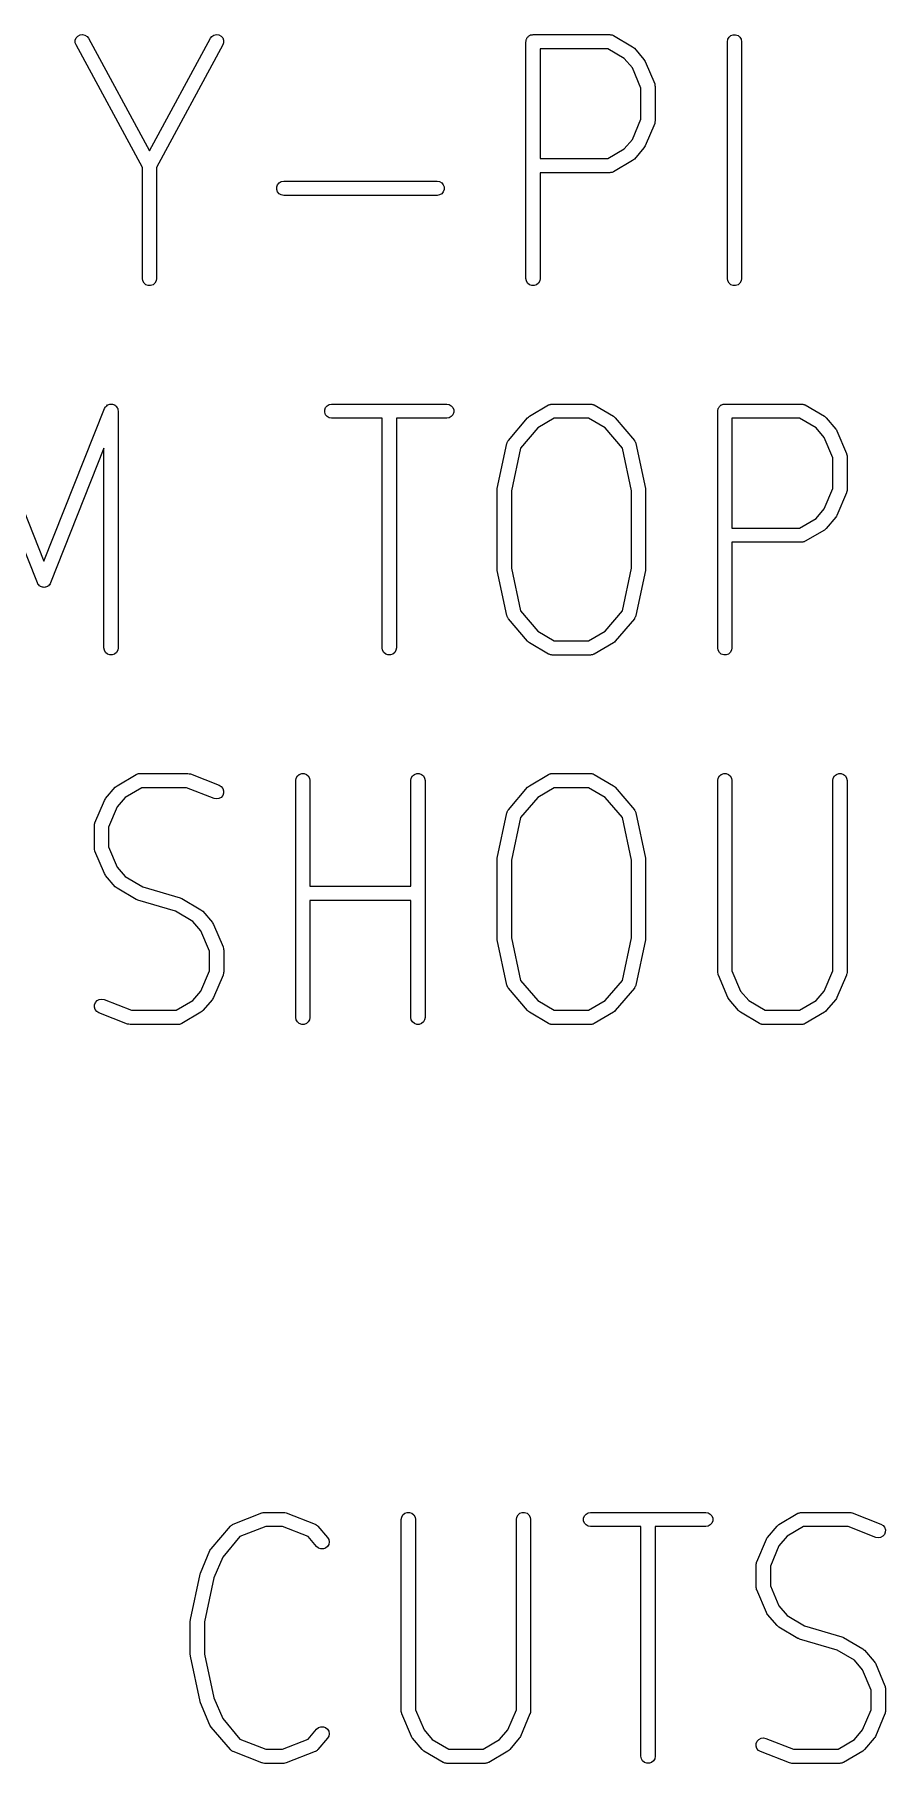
# Model space of a CAD drawing. Extents: x 199.9 to 287.1, y -167.6 to -96.3.
# Drawn here: x 212.87 to 220.06, y -167.37 to -152.76 of the extents above; entities that cross this region are included whole.
import ezdxf

# ---------------------------------------------------------------- set-up
doc = ezdxf.new("R2010")
doc.units = 0
doc.header["$MEASUREMENT"] = 0
doc.layers.add('BLACK', color=7, linetype='CONTINUOUS')

msp = doc.modelspace()

# ---------------------------------------------------------------- linework, layer by layer
at = {"layer": 'Black'}
for p, q in [((213.217, -152.813), (213.225, -152.793)), ((213.217, -152.834), (213.217, -152.813)), ((213.223, -152.853), (213.217, -152.834)), ((213.783, -153.888), (213.223, -152.853)), ((213.225, -152.793), (213.239, -152.778)), ((213.239, -152.778), (213.257, -152.768)), ((213.257, -152.768), (213.278, -152.765)), ((213.278, -152.765), (213.298, -152.769)), ((213.298, -152.769), (213.316, -152.78)), ((213.316, -152.78), (213.329, -152.796)), ((213.329, -152.796), (213.843, -153.746)), ((213.843, -153.746), (214.357, -152.796)), ((214.462, -152.853), (213.903, -153.888)), ((214.357, -152.796), (214.37, -152.78)), ((214.37, -152.78), (214.387, -152.769)), ((214.387, -152.769), (214.408, -152.765)), ((214.408, -152.765), (214.428, -152.768)), ((214.428, -152.768), (214.447, -152.778)), ((214.447, -152.778), (214.461, -152.793)), ((214.461, -152.793), (214.468, -152.813)), ((214.469, -152.834), (214.462, -152.853)), ((214.468, -152.813), (214.469, -152.834)), ((217.021, -152.825), (217.022, -152.82)), ((217.021, -154.825), (217.021, -152.825)), ((217.022, -152.814), (217.024, -152.809)), ((217.022, -152.82), (217.022, -152.814)), ((217.024, -152.809), (217.025, -152.804)), ((217.025, -152.804), (217.027, -152.8)), ((217.027, -152.8), (217.029, -152.795)), ((217.029, -152.795), (217.032, -152.791)), ((217.032, -152.791), (217.035, -152.786)), ((217.035, -152.786), (217.039, -152.783)), ((217.039, -152.783), (217.042, -152.779)), ((217.042, -152.779), (217.047, -152.776)), ((217.047, -152.776), (217.051, -152.773)), ((217.051, -152.773), (217.056, -152.771)), ((217.056, -152.771), (217.06, -152.768)), ((217.06, -152.768), (217.066, -152.767)), ((217.066, -152.767), (217.071, -152.766)), ((217.071, -152.766), (217.076, -152.766)), ((217.076, -152.766), (217.081, -152.765)), ((217.081, -152.765), (217.729, -152.765)), ((217.729, -152.765), (217.734, -152.766)), ((217.734, -152.766), (217.739, -152.766)), ((217.739, -152.766), (217.744, -152.768)), ((217.744, -152.768), (217.749, -152.768)), ((217.749, -152.768), (217.754, -152.771)), ((217.754, -152.771), (217.759, -152.773)), ((217.759, -152.773), (217.921, -152.868)), ((218.721, -152.825), (218.725, -152.804)), ((218.721, -154.825), (218.721, -152.825)), ((218.725, -152.804), (218.735, -152.786)), ((218.735, -152.786), (218.751, -152.773)), ((218.751, -152.773), (218.771, -152.766)), ((218.771, -152.766), (218.791, -152.766)), ((218.791, -152.766), (218.811, -152.773)), ((218.811, -152.773), (218.827, -152.786)), ((218.827, -152.786), (218.837, -152.804)), ((218.837, -152.804), (218.841, -152.825)), ((218.841, -152.825), (218.841, -154.825)), ((217.141, -152.885), (217.141, -153.812)), ((217.712, -152.885), (217.141, -152.885)), ((217.851, -152.967), (217.712, -152.885)), ((217.92, -153.047), (217.851, -152.967)), ((217.921, -152.868), (217.929, -152.875)), ((217.929, -152.875), (217.936, -152.881)), ((217.936, -152.881), (218.017, -152.976)), ((218.017, -152.976), (218.022, -152.984)), ((218.022, -152.984), (218.027, -152.992)), ((218.027, -152.992), (218.108, -153.182)), ((217.992, -153.218), (217.92, -153.047)), ((217.992, -153.479), (217.992, -153.218)), ((218.108, -153.182), (218.108, -153.184)), ((218.108, -153.184), (218.109, -153.185)), ((218.109, -153.185), (218.11, -153.194)), ((218.11, -153.194), (218.112, -153.203)), ((218.112, -153.203), (218.112, -153.204)), ((218.112, -153.204), (218.112, -153.206)), ((218.112, -153.206), (218.112, -153.491)), ((217.92, -153.65), (217.992, -153.479)), ((218.108, -153.515), (218.027, -153.705)), ((218.109, -153.512), (218.108, -153.513)), ((218.108, -153.513), (218.108, -153.515)), ((218.11, -153.503), (218.109, -153.512)), ((218.112, -153.495), (218.11, -153.503)), ((218.112, -153.491), (218.112, -153.493)), ((218.112, -153.493), (218.112, -153.495)), ((217.712, -153.812), (217.851, -153.731)), ((217.851, -153.731), (217.92, -153.65)), ((218.017, -153.721), (217.936, -153.816)), ((218.022, -153.713), (218.017, -153.721)), ((218.027, -153.705), (218.022, -153.713)), ((217.141, -153.812), (217.712, -153.812)), ((217.921, -153.829), (217.759, -153.924)), ((217.929, -153.822), (217.921, -153.829)), ((217.936, -153.816), (217.929, -153.822)), ((213.783, -154.825), (213.783, -153.888)), ((213.903, -153.888), (213.903, -154.825)), ((214.924, -154.033), (214.938, -154.017)), ((214.938, -154.017), (214.956, -154.006)), ((214.956, -154.006), (214.976, -154.003)), ((214.976, -154.003), (216.271, -154.003)), ((216.271, -154.003), (216.292, -154.006)), ((216.292, -154.006), (216.31, -154.017)), ((216.31, -154.017), (216.323, -154.033)), ((217.729, -153.932), (217.141, -153.932)), ((217.141, -153.932), (217.141, -154.825)), ((217.734, -153.931), (217.729, -153.932)), ((217.739, -153.931), (217.734, -153.931)), ((217.744, -153.93), (217.739, -153.931)), ((217.749, -153.929), (217.744, -153.93)), ((217.754, -153.926), (217.749, -153.929)), ((217.759, -153.924), (217.754, -153.926)), ((214.917, -154.052), (214.924, -154.033)), ((214.917, -154.073), (214.917, -154.052)), ((214.924, -154.093), (214.917, -154.073)), ((214.938, -154.109), (214.924, -154.093)), ((214.956, -154.119), (214.938, -154.109)), ((214.976, -154.123), (214.956, -154.119)), ((216.271, -154.123), (214.976, -154.123)), ((216.292, -154.119), (216.271, -154.123)), ((216.31, -154.109), (216.292, -154.119)), ((216.323, -154.093), (216.31, -154.109)), ((216.323, -154.033), (216.331, -154.052)), ((216.331, -154.073), (216.323, -154.093)), ((216.331, -154.052), (216.331, -154.073)), ((213.786, -154.845), (213.783, -154.825)), ((213.797, -154.863), (213.786, -154.845)), ((213.813, -154.877), (213.797, -154.863)), ((213.832, -154.884), (213.813, -154.877)), ((213.853, -154.884), (213.832, -154.884)), ((213.873, -154.877), (213.853, -154.884)), ((213.889, -154.863), (213.873, -154.877)), ((213.899, -154.845), (213.889, -154.863)), ((213.903, -154.825), (213.899, -154.845)), ((217.025, -154.845), (217.021, -154.825)), ((217.035, -154.863), (217.025, -154.845)), ((217.051, -154.877), (217.035, -154.863)), ((217.071, -154.884), (217.051, -154.877)), ((217.091, -154.884), (217.071, -154.884)), ((217.111, -154.877), (217.091, -154.884)), ((217.127, -154.863), (217.111, -154.877)), ((217.137, -154.845), (217.127, -154.863)), ((217.141, -154.825), (217.137, -154.845)), ((218.725, -154.845), (218.721, -154.825)), ((218.735, -154.863), (218.725, -154.845)), ((218.751, -154.877), (218.735, -154.863)), ((218.771, -154.884), (218.751, -154.877)), ((218.791, -154.884), (218.771, -154.884)), ((218.811, -154.877), (218.791, -154.884)), ((218.827, -154.863), (218.811, -154.877)), ((218.837, -154.845), (218.827, -154.863)), ((218.841, -154.825), (218.837, -154.845)), ((212.441, -155.923), (212.952, -157.211)), ((212.952, -157.211), (213.463, -155.923)), ((213.463, -155.923), (213.468, -155.914)), ((213.468, -155.914), (213.473, -155.906)), ((213.473, -155.906), (213.474, -155.906)), ((213.474, -155.905), (213.482, -155.899)), ((213.474, -155.906), (213.474, -155.905)), ((213.482, -155.899), (213.489, -155.893)), ((213.489, -155.893), (213.49, -155.893)), ((213.49, -155.893), (213.491, -155.892)), ((213.491, -155.892), (213.5, -155.889)), ((213.5, -155.889), (213.509, -155.886)), ((213.509, -155.886), (213.51, -155.885)), ((213.509, -155.886), (213.509, -155.886)), ((213.51, -155.885), (213.52, -155.886)), ((213.52, -155.886), (213.529, -155.886)), ((213.529, -155.886), (213.53, -155.886)), ((213.53, -155.886), (213.531, -155.886)), ((213.531, -155.886), (213.54, -155.89)), ((213.54, -155.89), (213.549, -155.893)), ((213.549, -155.893), (213.55, -155.893)), ((213.55, -155.893), (213.551, -155.894)), ((213.551, -155.894), (213.558, -155.9)), ((213.558, -155.9), (213.565, -155.906)), ((213.565, -155.906), (213.565, -155.907)), ((213.565, -155.907), (213.566, -155.908)), ((213.566, -155.908), (213.571, -155.916)), ((213.571, -155.916), (213.575, -155.924)), ((213.575, -155.924), (213.576, -155.925)), ((213.576, -155.925), (213.576, -155.926)), ((213.576, -155.926), (213.577, -155.935)), ((215.322, -155.934), (215.329, -155.915)), ((215.329, -155.915), (215.342, -155.899)), ((215.342, -155.899), (215.36, -155.888)), ((215.36, -155.888), (215.381, -155.885)), ((215.381, -155.885), (216.352, -155.885)), ((216.352, -155.885), (216.373, -155.888)), ((216.373, -155.888), (216.391, -155.899)), ((216.391, -155.899), (216.404, -155.915)), ((216.404, -155.915), (216.411, -155.934)), ((217.051, -155.988), (217.212, -155.893)), ((217.212, -155.893), (217.218, -155.891)), ((217.218, -155.891), (217.222, -155.888)), ((217.222, -155.888), (217.227, -155.888)), ((217.227, -155.888), (217.232, -155.886)), ((217.232, -155.886), (217.237, -155.886)), ((217.237, -155.886), (217.243, -155.885)), ((217.243, -155.885), (217.567, -155.885)), ((217.567, -155.885), (217.572, -155.886)), ((217.572, -155.886), (217.578, -155.886)), ((217.578, -155.886), (217.582, -155.888)), ((217.582, -155.888), (217.587, -155.888)), ((217.587, -155.888), (217.592, -155.891)), ((217.592, -155.891), (217.597, -155.893)), ((217.597, -155.893), (217.759, -155.988)), ((218.643, -155.929), (218.644, -155.924)), ((218.644, -155.924), (218.646, -155.92)), ((218.646, -155.92), (218.648, -155.915)), ((218.648, -155.915), (218.651, -155.911)), ((218.651, -155.911), (218.654, -155.906)), ((218.654, -155.906), (218.658, -155.903)), ((218.658, -155.903), (218.661, -155.899)), ((218.661, -155.899), (218.666, -155.896)), ((218.666, -155.896), (218.67, -155.893)), ((218.67, -155.893), (218.675, -155.891)), ((218.675, -155.891), (218.679, -155.888)), ((218.679, -155.888), (218.685, -155.887)), ((218.685, -155.887), (218.69, -155.886)), ((218.69, -155.886), (218.695, -155.886)), ((218.695, -155.886), (218.7, -155.885)), ((218.7, -155.885), (219.348, -155.885)), ((219.348, -155.885), (219.353, -155.886)), ((219.353, -155.886), (219.359, -155.886)), ((219.359, -155.886), (219.363, -155.888)), ((219.363, -155.888), (219.368, -155.888)), ((219.368, -155.888), (219.373, -155.891)), ((219.373, -155.891), (219.378, -155.893)), ((219.378, -155.893), (219.54, -155.988)), ((213.577, -155.935), (213.579, -155.945)), ((213.579, -155.945), (213.579, -157.945)), ((215.322, -155.955), (215.322, -155.934)), ((215.329, -155.975), (215.322, -155.955)), ((215.342, -155.991), (215.329, -155.975)), ((215.36, -156.001), (215.342, -155.991)), ((215.381, -156.005), (215.36, -156.001)), ((215.807, -156.005), (215.381, -156.005)), ((215.807, -157.945), (215.807, -156.005)), ((216.352, -156.005), (215.927, -156.005)), ((215.927, -156.005), (215.927, -157.945)), ((216.373, -156.001), (216.352, -156.005)), ((216.391, -155.991), (216.373, -156.001)), ((216.404, -155.975), (216.391, -155.991)), ((216.411, -155.955), (216.404, -155.975)), ((216.411, -155.934), (216.411, -155.955)), ((216.873, -156.192), (217.035, -156.001)), ((217.035, -156.001), (217.043, -155.995)), ((217.043, -155.995), (217.051, -155.988)), ((217.259, -156.005), (217.12, -156.087)), ((217.55, -156.005), (217.259, -156.005)), ((217.689, -156.087), (217.55, -156.005)), ((217.759, -155.988), (217.767, -155.995)), ((217.767, -155.995), (217.774, -156.001)), ((217.774, -156.001), (217.936, -156.192)), ((218.64, -155.945), (218.641, -155.94)), ((218.64, -157.945), (218.64, -155.945)), ((218.641, -155.934), (218.643, -155.929)), ((218.641, -155.94), (218.641, -155.934)), ((218.76, -156.005), (218.76, -156.932)), ((219.331, -156.005), (218.76, -156.005)), ((219.47, -156.087), (219.331, -156.005)), ((219.54, -155.988), (219.548, -155.995)), ((219.548, -155.995), (219.555, -156.001)), ((219.555, -156.001), (219.636, -156.096)), ((216.779, -156.599), (216.86, -156.218)), ((216.86, -156.218), (216.862, -156.214)), ((216.862, -156.214), (216.863, -156.21)), ((216.863, -156.21), (216.866, -156.204)), ((216.866, -156.204), (216.868, -156.199)), ((216.868, -156.199), (216.871, -156.195)), ((216.871, -156.195), (216.873, -156.192)), ((217.12, -156.087), (216.975, -156.258)), ((217.835, -156.258), (217.689, -156.087)), ((217.936, -156.192), (217.938, -156.195)), ((217.938, -156.195), (217.941, -156.199)), ((217.941, -156.199), (217.944, -156.204)), ((217.944, -156.204), (217.947, -156.21)), ((217.947, -156.21), (217.948, -156.214)), ((217.948, -156.214), (217.949, -156.218)), ((217.949, -156.218), (218.03, -156.599)), ((219.539, -156.167), (219.47, -156.087)), ((219.611, -156.338), (219.539, -156.167)), ((219.636, -156.096), (219.641, -156.104)), ((219.641, -156.104), (219.646, -156.112)), ((219.646, -156.112), (219.727, -156.302)), ((212.897, -157.395), (212.446, -156.259)), ((213.459, -156.259), (213.008, -157.395)), ((213.459, -157.945), (213.459, -156.259)), ((216.975, -156.258), (216.898, -156.618)), ((217.911, -156.618), (217.835, -156.258)), ((219.611, -156.599), (219.611, -156.338)), ((219.727, -156.302), (219.727, -156.304)), ((219.727, -156.304), (219.728, -156.305)), ((219.728, -156.305), (219.729, -156.314)), ((219.729, -156.314), (219.731, -156.323)), ((219.731, -156.323), (219.731, -156.324)), ((219.731, -156.324), (219.731, -156.326)), ((219.731, -156.326), (219.731, -156.611)), ((216.778, -156.611), (216.779, -156.605)), ((216.778, -157.278), (216.778, -156.611)), ((216.779, -156.605), (216.779, -156.599)), ((216.898, -156.618), (216.898, -157.272)), ((217.911, -157.272), (217.911, -156.618)), ((218.03, -156.599), (218.03, -156.605)), ((218.03, -156.605), (218.031, -156.611)), ((218.031, -156.611), (218.031, -157.278)), ((219.539, -156.77), (219.611, -156.599)), ((219.727, -156.635), (219.646, -156.825)), ((219.728, -156.632), (219.727, -156.633)), ((219.727, -156.633), (219.727, -156.635)), ((219.729, -156.623), (219.728, -156.632)), ((219.731, -156.615), (219.729, -156.623)), ((219.731, -156.611), (219.731, -156.613)), ((219.731, -156.613), (219.731, -156.615)), ((219.47, -156.851), (219.539, -156.77)), ((218.76, -156.932), (219.331, -156.932)), ((219.331, -156.932), (219.47, -156.851)), ((219.54, -156.949), (219.378, -157.044)), ((219.548, -156.942), (219.54, -156.949)), ((219.555, -156.936), (219.548, -156.942)), ((219.636, -156.841), (219.555, -156.936)), ((219.641, -156.833), (219.636, -156.841)), ((219.646, -156.825), (219.641, -156.833)), ((219.348, -157.052), (218.76, -157.052)), ((218.76, -157.052), (218.76, -157.945)), ((219.353, -157.051), (219.348, -157.052)), ((219.359, -157.051), (219.353, -157.051)), ((219.363, -157.05), (219.359, -157.051)), ((219.368, -157.049), (219.363, -157.05)), ((219.373, -157.046), (219.368, -157.049)), ((219.378, -157.044), (219.373, -157.046)), ((216.779, -157.284), (216.778, -157.278)), ((216.779, -157.291), (216.779, -157.284)), ((216.86, -157.672), (216.779, -157.291)), ((216.898, -157.272), (216.975, -157.632)), ((217.835, -157.632), (217.911, -157.272)), ((218.03, -157.291), (217.949, -157.672)), ((218.031, -157.278), (218.03, -157.284)), ((218.03, -157.284), (218.03, -157.291)), ((212.901, -157.403), (212.897, -157.395)), ((212.905, -157.411), (212.901, -157.403)), ((212.907, -157.412), (212.905, -157.411)), ((212.908, -157.413), (212.907, -157.412)), ((212.914, -157.419), (212.908, -157.413)), ((212.921, -157.424), (212.914, -157.419)), ((212.923, -157.425), (212.921, -157.424)), ((212.924, -157.426), (212.923, -157.425)), ((212.932, -157.429), (212.924, -157.426)), ((212.94, -157.432), (212.932, -157.429)), ((212.942, -157.432), (212.94, -157.432)), ((212.944, -157.433), (212.942, -157.432)), ((212.952, -157.432), (212.944, -157.433)), ((212.961, -157.433), (212.952, -157.432)), ((212.963, -157.432), (212.961, -157.433)), ((212.964, -157.432), (212.963, -157.432)), ((212.973, -157.429), (212.964, -157.432)), ((212.981, -157.426), (212.973, -157.429)), ((212.982, -157.425), (212.981, -157.426)), ((212.984, -157.424), (212.982, -157.425)), ((212.99, -157.419), (212.984, -157.424)), ((212.997, -157.413), (212.99, -157.419)), ((212.998, -157.412), (212.997, -157.413)), ((212.999, -157.411), (212.998, -157.412)), ((213.004, -157.403), (212.999, -157.411)), ((213.008, -157.395), (213.004, -157.403)), ((216.862, -157.676), (216.86, -157.672)), ((216.863, -157.68), (216.862, -157.676)), ((216.866, -157.685), (216.863, -157.68)), ((216.975, -157.632), (217.12, -157.803)), ((217.689, -157.803), (217.835, -157.632)), ((217.947, -157.68), (217.944, -157.685)), ((217.948, -157.676), (217.947, -157.68)), ((217.949, -157.672), (217.948, -157.676)), ((216.868, -157.691), (216.866, -157.685)), ((216.871, -157.694), (216.868, -157.691)), ((216.873, -157.698), (216.871, -157.694)), ((217.035, -157.888), (216.873, -157.698)), ((217.12, -157.803), (217.259, -157.885)), ((217.55, -157.885), (217.689, -157.803)), ((217.936, -157.698), (217.774, -157.888)), ((217.938, -157.694), (217.936, -157.698)), ((217.941, -157.691), (217.938, -157.694)), ((217.944, -157.685), (217.941, -157.691)), ((213.463, -157.965), (213.459, -157.945)), ((213.473, -157.983), (213.463, -157.965)), ((213.575, -157.965), (213.565, -157.983)), ((213.579, -157.945), (213.575, -157.965)), ((215.81, -157.965), (215.807, -157.945)), ((215.821, -157.983), (215.81, -157.965)), ((215.923, -157.965), (215.913, -157.983)), ((215.927, -157.945), (215.923, -157.965)), ((217.043, -157.895), (217.035, -157.888)), ((217.051, -157.901), (217.043, -157.895)), ((217.212, -157.996), (217.051, -157.901)), ((217.259, -157.885), (217.55, -157.885)), ((217.759, -157.901), (217.597, -157.996)), ((217.767, -157.895), (217.759, -157.901)), ((217.774, -157.888), (217.767, -157.895)), ((218.644, -157.965), (218.64, -157.945)), ((218.654, -157.983), (218.644, -157.965)), ((218.756, -157.965), (218.746, -157.983)), ((218.76, -157.945), (218.756, -157.965)), ((213.489, -157.997), (213.473, -157.983)), ((213.509, -158.004), (213.489, -157.997)), ((213.529, -158.004), (213.509, -158.004)), ((213.549, -157.997), (213.529, -158.004)), ((213.565, -157.983), (213.549, -157.997)), ((215.837, -157.997), (215.821, -157.983)), ((215.856, -158.004), (215.837, -157.997)), ((215.877, -158.004), (215.856, -158.004)), ((215.897, -157.997), (215.877, -158.004)), ((215.913, -157.983), (215.897, -157.997)), ((217.218, -157.998), (217.212, -157.996)), ((217.222, -158.001), (217.218, -157.998)), ((217.227, -158.002), (217.222, -158.001)), ((217.232, -158.004), (217.227, -158.002)), ((217.237, -158.004), (217.232, -158.004)), ((217.243, -158.005), (217.237, -158.004)), ((217.567, -158.005), (217.243, -158.005)), ((217.572, -158.004), (217.567, -158.005)), ((217.578, -158.004), (217.572, -158.004)), ((217.582, -158.002), (217.578, -158.004)), ((217.587, -158.001), (217.582, -158.002)), ((217.592, -157.998), (217.587, -158.001)), ((217.597, -157.996), (217.592, -157.998)), ((218.67, -157.997), (218.654, -157.983)), ((218.69, -158.004), (218.67, -157.997)), ((218.71, -158.004), (218.69, -158.004)), ((218.73, -157.997), (218.71, -158.004)), ((218.746, -157.983), (218.73, -157.997)), ((213.473, -159.216), (213.554, -159.121)), ((213.554, -159.121), (213.562, -159.115)), ((213.562, -159.115), (213.57, -159.108)), ((213.57, -159.108), (213.731, -159.013)), ((213.778, -159.125), (213.639, -159.207)), ((213.731, -159.013), (213.737, -159.011)), ((213.737, -159.011), (213.741, -159.008)), ((213.741, -159.008), (213.746, -159.008)), ((213.746, -159.008), (213.751, -159.006)), ((213.751, -159.006), (213.756, -159.006)), ((213.756, -159.006), (213.762, -159.005)), ((213.762, -159.005), (214.167, -159.005)), ((214.155, -159.125), (213.778, -159.125)), ((214.388, -159.216), (214.155, -159.125)), ((214.167, -159.005), (214.168, -159.005)), ((214.167, -159.005), (214.167, -159.005)), ((214.168, -159.005), (214.178, -159.007)), ((214.178, -159.007), (214.187, -159.008)), ((214.187, -159.008), (214.188, -159.009)), ((214.188, -159.009), (214.189, -159.009)), ((214.189, -159.009), (214.431, -159.104)), ((214.431, -159.104), (214.449, -159.115)), ((214.449, -159.115), (214.462, -159.131)), ((214.462, -159.131), (214.469, -159.151)), ((215.078, -159.065), (215.082, -159.044)), ((215.078, -161.065), (215.078, -159.065)), ((215.082, -159.044), (215.092, -159.026)), ((215.092, -159.026), (215.108, -159.013)), ((215.108, -159.013), (215.128, -159.006)), ((215.128, -159.006), (215.149, -159.006)), ((215.149, -159.006), (215.168, -159.013)), ((215.168, -159.013), (215.184, -159.026)), ((215.184, -159.026), (215.194, -159.044)), ((215.194, -159.044), (215.198, -159.065)), ((215.198, -159.065), (215.198, -159.957)), ((216.05, -159.065), (216.053, -159.044)), ((216.05, -159.957), (216.05, -159.065)), ((216.053, -159.044), (216.064, -159.026)), ((216.064, -159.026), (216.08, -159.013)), ((216.08, -159.013), (216.099, -159.006)), ((216.099, -159.006), (216.12, -159.006)), ((216.12, -159.006), (216.14, -159.013)), ((216.14, -159.013), (216.155, -159.026)), ((216.155, -159.026), (216.166, -159.044)), ((216.166, -159.044), (216.17, -159.065)), ((216.17, -159.065), (216.17, -161.065)), ((216.873, -159.312), (217.035, -159.121)), ((217.035, -159.121), (217.043, -159.115)), ((217.043, -159.115), (217.051, -159.108)), ((217.051, -159.108), (217.212, -159.013)), ((217.259, -159.125), (217.12, -159.207)), ((217.212, -159.013), (217.218, -159.011)), ((217.218, -159.011), (217.222, -159.008)), ((217.222, -159.008), (217.227, -159.008)), ((217.227, -159.008), (217.232, -159.006)), ((217.232, -159.006), (217.237, -159.006)), ((217.237, -159.006), (217.243, -159.005)), ((217.243, -159.005), (217.567, -159.005)), ((217.55, -159.125), (217.259, -159.125)), ((217.689, -159.207), (217.55, -159.125)), ((217.567, -159.005), (217.572, -159.006)), ((217.572, -159.006), (217.578, -159.006)), ((217.578, -159.006), (217.582, -159.008)), ((217.582, -159.008), (217.587, -159.008)), ((217.587, -159.008), (217.592, -159.011)), ((217.592, -159.011), (217.597, -159.013)), ((217.597, -159.013), (217.759, -159.108)), ((217.759, -159.108), (217.767, -159.115)), ((217.767, -159.115), (217.774, -159.121)), ((217.774, -159.121), (217.936, -159.312)), ((218.64, -159.065), (218.644, -159.044)), ((218.64, -160.684), (218.64, -159.065)), ((218.644, -159.044), (218.654, -159.026)), ((218.654, -159.026), (218.67, -159.013)), ((218.67, -159.013), (218.69, -159.006)), ((218.69, -159.006), (218.71, -159.006)), ((218.71, -159.006), (218.73, -159.013)), ((218.73, -159.013), (218.746, -159.026)), ((218.746, -159.026), (218.756, -159.044)), ((218.756, -159.044), (218.76, -159.065)), ((218.76, -159.065), (218.76, -160.672)), ((219.611, -159.065), (219.615, -159.044)), ((219.611, -160.672), (219.611, -159.065)), ((219.615, -159.044), (219.625, -159.026)), ((219.625, -159.026), (219.641, -159.013)), ((219.641, -159.013), (219.661, -159.006)), ((219.661, -159.006), (219.682, -159.006)), ((219.682, -159.006), (219.701, -159.013)), ((219.701, -159.013), (219.717, -159.026)), ((219.717, -159.026), (219.728, -159.044)), ((219.728, -159.044), (219.731, -159.065)), ((219.731, -159.065), (219.731, -160.684)), ((213.383, -159.422), (213.464, -159.232)), ((213.464, -159.232), (213.469, -159.224)), ((213.469, -159.224), (213.473, -159.216)), ((213.639, -159.207), (213.571, -159.287)), ((214.408, -159.22), (214.388, -159.216)), ((214.429, -159.217), (214.408, -159.22)), ((214.447, -159.207), (214.429, -159.217)), ((214.461, -159.191), (214.447, -159.207)), ((214.468, -159.172), (214.461, -159.191)), ((214.469, -159.151), (214.468, -159.172)), ((217.12, -159.207), (216.975, -159.378)), ((217.835, -159.378), (217.689, -159.207)), ((213.38, -159.434), (213.382, -159.425)), ((213.382, -159.425), (213.383, -159.424)), ((213.383, -159.424), (213.383, -159.422)), ((213.571, -159.287), (213.498, -159.458)), ((216.779, -159.719), (216.86, -159.338)), ((216.86, -159.338), (216.862, -159.334)), ((216.862, -159.334), (216.863, -159.33)), ((216.863, -159.33), (216.866, -159.324)), ((216.866, -159.324), (216.868, -159.319)), ((216.868, -159.319), (216.871, -159.315)), ((216.871, -159.315), (216.873, -159.312)), ((216.975, -159.378), (216.898, -159.738)), ((217.911, -159.738), (217.835, -159.378)), ((217.936, -159.312), (217.938, -159.315)), ((217.938, -159.315), (217.941, -159.319)), ((217.941, -159.319), (217.944, -159.324)), ((217.944, -159.324), (217.947, -159.33)), ((217.947, -159.33), (217.948, -159.334)), ((217.948, -159.334), (217.949, -159.338)), ((217.949, -159.338), (218.03, -159.719)), ((213.378, -159.443), (213.38, -159.434)), ((213.378, -159.444), (213.378, -159.443)), ((213.378, -159.446), (213.378, -159.444)), ((213.378, -159.636), (213.378, -159.446)), ((213.498, -159.458), (213.498, -159.624)), ((213.378, -159.638), (213.378, -159.636)), ((213.378, -159.639), (213.378, -159.638)), ((213.38, -159.648), (213.378, -159.639)), ((213.382, -159.657), (213.38, -159.648)), ((213.383, -159.658), (213.382, -159.657)), ((213.383, -159.66), (213.383, -159.658)), ((213.464, -159.85), (213.383, -159.66)), ((213.498, -159.624), (213.571, -159.795)), ((216.779, -159.725), (216.779, -159.719)), ((218.03, -159.719), (218.03, -159.725)), ((213.469, -159.858), (213.464, -159.85)), ((213.473, -159.866), (213.469, -159.858)), ((213.554, -159.961), (213.473, -159.866)), ((213.571, -159.795), (213.639, -159.875)), ((216.778, -159.731), (216.779, -159.725)), ((216.778, -160.398), (216.778, -159.731)), ((216.898, -159.738), (216.898, -160.392)), ((217.911, -160.392), (217.911, -159.738)), ((218.03, -159.725), (218.031, -159.731)), ((218.031, -159.731), (218.031, -160.398)), ((213.562, -159.967), (213.554, -159.961)), ((213.57, -159.974), (213.562, -159.967)), ((213.731, -160.069), (213.57, -159.974)), ((213.639, -159.875), (213.786, -159.962)), ((213.786, -159.962), (214.103, -160.055)), ((215.198, -159.957), (216.05, -159.957)), ((213.738, -160.071), (213.731, -160.069)), ((213.745, -160.075), (213.738, -160.071)), ((214.062, -160.168), (213.745, -160.075)), ((214.103, -160.055), (214.109, -160.058)), ((214.109, -160.058), (214.116, -160.061)), ((214.116, -160.061), (214.278, -160.156)), ((214.278, -160.156), (214.286, -160.162)), ((214.286, -160.162), (214.293, -160.169)), ((216.05, -160.077), (215.198, -160.077)), ((215.198, -160.077), (215.198, -161.065)), ((216.05, -161.065), (216.05, -160.077)), ((214.208, -160.254), (214.062, -160.168)), ((214.277, -160.335), (214.208, -160.254)), ((214.293, -160.169), (214.374, -160.264)), ((214.374, -160.264), (214.379, -160.272)), ((214.379, -160.272), (214.384, -160.279)), ((214.384, -160.279), (214.465, -160.47)), ((214.35, -160.506), (214.277, -160.335)), ((216.779, -160.404), (216.778, -160.398)), ((216.779, -160.411), (216.779, -160.404)), ((216.86, -160.792), (216.779, -160.411)), ((216.898, -160.392), (216.975, -160.752)), ((217.835, -160.752), (217.911, -160.392)), ((218.03, -160.411), (217.949, -160.792)), ((218.031, -160.398), (218.03, -160.404)), ((218.03, -160.404), (218.03, -160.411)), ((214.35, -160.672), (214.35, -160.506)), ((214.465, -160.47), (214.465, -160.471)), ((214.465, -160.471), (214.466, -160.473)), ((214.466, -160.473), (214.467, -160.482)), ((214.467, -160.482), (214.469, -160.49)), ((214.469, -160.49), (214.469, -160.492)), ((214.469, -160.492), (214.47, -160.493)), ((214.47, -160.493), (214.47, -160.684)), ((214.277, -160.842), (214.35, -160.672)), ((214.465, -160.707), (214.384, -160.898)), ((214.466, -160.704), (214.465, -160.706)), ((214.465, -160.706), (214.465, -160.707)), ((214.467, -160.696), (214.466, -160.704)), ((214.469, -160.687), (214.467, -160.696)), ((214.47, -160.684), (214.469, -160.685)), ((214.469, -160.685), (214.469, -160.687)), ((218.64, -160.685), (218.64, -160.684)), ((218.64, -160.687), (218.64, -160.685)), ((218.642, -160.696), (218.64, -160.687)), ((218.644, -160.704), (218.642, -160.696)), ((218.644, -160.706), (218.644, -160.704)), ((218.645, -160.707), (218.644, -160.706)), ((218.726, -160.898), (218.645, -160.707)), ((218.76, -160.672), (218.833, -160.842)), ((219.539, -160.842), (219.611, -160.672)), ((219.727, -160.707), (219.646, -160.898)), ((219.728, -160.704), (219.727, -160.706)), ((219.727, -160.706), (219.727, -160.707)), ((219.729, -160.696), (219.728, -160.704)), ((219.731, -160.687), (219.729, -160.696)), ((219.731, -160.684), (219.731, -160.685)), ((219.731, -160.685), (219.731, -160.687)), ((214.208, -160.923), (214.277, -160.842)), ((216.862, -160.796), (216.86, -160.792)), ((216.863, -160.8), (216.862, -160.796)), ((216.866, -160.805), (216.863, -160.8)), ((216.868, -160.811), (216.866, -160.805)), ((216.871, -160.814), (216.868, -160.811)), ((216.873, -160.818), (216.871, -160.814)), ((217.035, -161.008), (216.873, -160.818)), ((216.975, -160.752), (217.12, -160.923)), ((217.689, -160.923), (217.835, -160.752)), ((217.936, -160.818), (217.774, -161.008)), ((217.938, -160.814), (217.936, -160.818)), ((217.941, -160.811), (217.938, -160.814)), ((217.944, -160.805), (217.941, -160.811)), ((217.947, -160.8), (217.944, -160.805)), ((217.948, -160.796), (217.947, -160.8)), ((217.949, -160.792), (217.948, -160.796)), ((218.833, -160.842), (218.901, -160.923)), ((219.47, -160.923), (219.539, -160.842)), ((213.379, -160.958), (213.387, -160.938)), ((213.379, -160.978), (213.379, -160.958)), ((213.385, -160.998), (213.379, -160.978)), ((213.398, -161.015), (213.385, -160.998)), ((213.387, -160.938), (213.401, -160.923)), ((213.416, -161.025), (213.398, -161.015)), ((213.401, -160.923), (213.419, -160.913)), ((213.659, -161.121), (213.416, -161.025)), ((213.419, -160.913), (213.44, -160.91)), ((213.44, -160.91), (213.46, -160.914)), ((213.46, -160.914), (213.692, -161.005)), ((213.692, -161.005), (214.069, -161.005)), ((214.069, -161.005), (214.208, -160.923)), ((214.278, -161.021), (214.116, -161.116)), ((214.286, -161.015), (214.278, -161.021)), ((214.293, -161.008), (214.286, -161.015)), ((214.374, -160.913), (214.293, -161.008)), ((214.379, -160.905), (214.374, -160.913)), ((214.384, -160.898), (214.379, -160.905)), ((217.043, -161.015), (217.035, -161.008)), ((217.051, -161.021), (217.043, -161.015)), ((217.212, -161.116), (217.051, -161.021)), ((217.12, -160.923), (217.259, -161.005)), ((217.259, -161.005), (217.55, -161.005)), ((217.55, -161.005), (217.689, -160.923)), ((217.759, -161.021), (217.597, -161.116)), ((217.767, -161.015), (217.759, -161.021)), ((217.774, -161.008), (217.767, -161.015)), ((218.731, -160.905), (218.726, -160.898)), ((218.735, -160.913), (218.731, -160.905)), ((218.816, -161.008), (218.735, -160.913)), ((218.824, -161.015), (218.816, -161.008)), ((218.831, -161.021), (218.824, -161.015)), ((218.993, -161.116), (218.831, -161.021)), ((218.901, -160.923), (219.04, -161.005)), ((219.04, -161.005), (219.331, -161.005)), ((219.331, -161.005), (219.47, -160.923)), ((219.54, -161.021), (219.378, -161.116)), ((219.548, -161.015), (219.54, -161.021)), ((219.555, -161.008), (219.548, -161.015)), ((219.636, -160.913), (219.555, -161.008)), ((219.641, -160.905), (219.636, -160.913)), ((219.646, -160.898), (219.641, -160.905)), ((213.66, -161.121), (213.659, -161.121)), ((213.67, -161.123), (213.66, -161.121)), ((213.66, -161.121), (213.66, -161.121)), ((213.679, -161.125), (213.67, -161.123)), ((213.68, -161.125), (213.679, -161.125)), ((213.681, -161.125), (213.68, -161.125)), ((214.086, -161.125), (213.681, -161.125)), ((214.091, -161.124), (214.086, -161.125)), ((214.097, -161.124), (214.091, -161.124)), ((214.101, -161.122), (214.097, -161.124)), ((214.106, -161.121), (214.101, -161.122)), ((214.111, -161.118), (214.106, -161.121)), ((214.116, -161.116), (214.111, -161.118)), ((215.082, -161.085), (215.078, -161.065)), ((215.092, -161.103), (215.082, -161.085)), ((215.108, -161.117), (215.092, -161.103)), ((215.128, -161.124), (215.108, -161.117)), ((215.149, -161.124), (215.128, -161.124)), ((215.168, -161.117), (215.149, -161.124)), ((215.184, -161.103), (215.168, -161.117)), ((215.194, -161.085), (215.184, -161.103)), ((215.198, -161.065), (215.194, -161.085)), ((216.053, -161.085), (216.05, -161.065)), ((216.064, -161.103), (216.053, -161.085)), ((216.08, -161.117), (216.064, -161.103)), ((216.099, -161.124), (216.08, -161.117)), ((216.12, -161.124), (216.099, -161.124)), ((216.14, -161.117), (216.12, -161.124)), ((216.155, -161.103), (216.14, -161.117)), ((216.166, -161.085), (216.155, -161.103)), ((216.17, -161.065), (216.166, -161.085)), ((217.218, -161.118), (217.212, -161.116)), ((217.222, -161.121), (217.218, -161.118)), ((217.227, -161.122), (217.222, -161.121)), ((217.232, -161.124), (217.227, -161.122)), ((217.237, -161.124), (217.232, -161.124)), ((217.243, -161.125), (217.237, -161.124)), ((217.567, -161.125), (217.243, -161.125)), ((217.572, -161.124), (217.567, -161.125)), ((217.578, -161.124), (217.572, -161.124)), ((217.582, -161.122), (217.578, -161.124)), ((217.587, -161.121), (217.582, -161.122)), ((217.592, -161.118), (217.587, -161.121)), ((217.597, -161.116), (217.592, -161.118)), ((218.999, -161.118), (218.993, -161.116)), ((219.003, -161.121), (218.999, -161.118)), ((219.008, -161.122), (219.003, -161.121)), ((219.013, -161.124), (219.008, -161.122)), ((219.018, -161.124), (219.013, -161.124)), ((219.024, -161.125), (219.018, -161.124)), ((219.348, -161.125), (219.024, -161.125)), ((219.353, -161.124), (219.348, -161.125)), ((219.359, -161.124), (219.353, -161.124)), ((219.363, -161.122), (219.359, -161.124)), ((219.368, -161.121), (219.363, -161.122)), ((219.373, -161.118), (219.368, -161.121)), ((219.378, -161.116), (219.373, -161.118)), ((214.55, -165.344), (214.792, -165.249)), ((214.792, -165.249), (214.793, -165.249)), ((214.793, -165.249), (214.794, -165.248)), ((214.794, -165.248), (214.803, -165.247)), ((214.803, -165.247), (214.813, -165.245)), ((214.813, -165.245), (214.814, -165.245)), ((214.814, -165.245), (214.814, -165.245)), ((214.814, -165.245), (214.976, -165.245)), ((214.976, -165.245), (214.977, -165.245)), ((214.977, -165.245), (214.978, -165.245)), ((214.978, -165.245), (214.987, -165.247)), ((214.987, -165.247), (214.997, -165.248)), ((214.997, -165.248), (214.997, -165.249)), ((214.997, -165.249), (214.998, -165.249)), ((214.998, -165.249), (215.241, -165.344)), ((215.972, -165.284), (215.983, -165.266)), ((215.983, -165.266), (215.999, -165.253)), ((215.999, -165.253), (216.018, -165.246)), ((216.018, -165.246), (216.039, -165.246)), ((216.039, -165.246), (216.059, -165.253)), ((216.059, -165.253), (216.075, -165.266)), ((216.075, -165.266), (216.085, -165.284)), ((216.944, -165.284), (216.954, -165.266)), ((216.954, -165.266), (216.97, -165.253)), ((216.97, -165.253), (216.99, -165.246)), ((216.99, -165.246), (217.01, -165.246)), ((217.01, -165.246), (217.03, -165.253)), ((217.03, -165.253), (217.046, -165.266)), ((217.046, -165.266), (217.056, -165.284)), ((217.515, -165.275), (217.528, -165.259)), ((217.528, -165.259), (217.546, -165.248)), ((217.546, -165.248), (217.567, -165.245)), ((217.567, -165.245), (218.538, -165.245)), ((218.538, -165.245), (218.559, -165.248)), ((218.559, -165.248), (218.577, -165.259)), ((218.577, -165.259), (218.59, -165.275)), ((219.155, -165.348), (219.317, -165.253)), ((219.317, -165.253), (219.322, -165.251)), ((219.322, -165.251), (219.327, -165.248)), ((219.327, -165.248), (219.332, -165.248)), ((219.332, -165.248), (219.337, -165.246)), ((219.337, -165.246), (219.342, -165.246)), ((219.342, -165.246), (219.348, -165.245)), ((219.348, -165.245), (219.752, -165.245)), ((219.752, -165.245), (219.753, -165.245)), ((219.753, -165.245), (219.754, -165.245)), ((219.754, -165.245), (219.763, -165.247)), ((219.763, -165.247), (219.773, -165.248)), ((219.773, -165.248), (219.774, -165.249)), ((219.774, -165.249), (219.774, -165.249)), ((219.774, -165.249), (220.017, -165.344)), ((214.364, -165.552), (214.526, -165.361)), ((214.526, -165.361), (214.529, -165.358)), ((214.529, -165.358), (214.532, -165.355)), ((214.532, -165.355), (214.537, -165.352)), ((214.537, -165.352), (214.542, -165.348)), ((214.542, -165.348), (214.546, -165.346)), ((214.546, -165.346), (214.55, -165.344)), ((214.826, -165.365), (214.607, -165.45)), ((214.965, -165.365), (214.826, -165.365)), ((215.183, -165.45), (214.965, -165.365)), ((215.241, -165.344), (215.245, -165.346)), ((215.245, -165.346), (215.249, -165.348)), ((215.249, -165.348), (215.253, -165.352)), ((215.253, -165.352), (215.259, -165.355)), ((215.259, -165.355), (215.261, -165.358)), ((215.261, -165.358), (215.265, -165.361)), ((215.265, -165.361), (215.346, -165.456)), ((215.969, -165.305), (215.972, -165.284)), ((215.969, -166.924), (215.969, -165.305)), ((216.085, -165.284), (216.089, -165.305)), ((216.089, -165.305), (216.089, -166.912)), ((216.94, -165.305), (216.944, -165.284)), ((216.94, -166.912), (216.94, -165.305)), ((217.056, -165.284), (217.06, -165.305)), ((217.06, -165.305), (217.06, -166.924)), ((217.508, -165.294), (217.515, -165.275)), ((217.508, -165.315), (217.508, -165.294)), ((217.515, -165.335), (217.508, -165.315)), ((217.528, -165.351), (217.515, -165.335)), ((217.546, -165.361), (217.528, -165.351)), ((217.567, -165.365), (217.546, -165.361)), ((217.992, -165.365), (217.567, -165.365)), ((217.992, -167.305), (217.992, -165.365)), ((218.538, -165.365), (218.112, -165.365)), ((218.112, -165.365), (218.112, -167.305)), ((218.559, -165.361), (218.538, -165.365)), ((218.577, -165.351), (218.559, -165.361)), ((218.59, -165.335), (218.577, -165.351)), ((218.59, -165.275), (218.597, -165.294)), ((218.597, -165.315), (218.59, -165.335)), ((218.597, -165.294), (218.597, -165.315)), ((219.059, -165.456), (219.14, -165.361)), ((219.14, -165.361), (219.148, -165.355)), ((219.148, -165.355), (219.155, -165.348)), ((219.364, -165.365), (219.225, -165.447)), ((219.741, -165.365), (219.364, -165.365)), ((219.973, -165.456), (219.741, -165.365)), ((220.017, -165.344), (220.035, -165.355)), ((220.035, -165.355), (220.048, -165.371)), ((220.054, -165.412), (220.046, -165.431)), ((220.048, -165.371), (220.055, -165.391)), ((220.055, -165.391), (220.054, -165.412)), ((214.354, -165.567), (214.359, -165.559)), ((214.359, -165.559), (214.364, -165.552)), ((214.607, -165.45), (214.461, -165.622)), ((215.254, -165.534), (215.183, -165.45)), ((215.27, -165.547), (215.254, -165.534)), ((215.29, -165.554), (215.27, -165.547)), ((215.311, -165.554), (215.29, -165.554)), ((215.33, -165.547), (215.311, -165.554)), ((215.346, -165.534), (215.33, -165.547)), ((215.346, -165.456), (215.356, -165.474)), ((215.357, -165.515), (215.346, -165.534)), ((215.356, -165.474), (215.36, -165.495)), ((215.36, -165.495), (215.357, -165.515)), ((218.969, -165.662), (219.05, -165.472)), ((219.05, -165.472), (219.054, -165.464)), ((219.054, -165.464), (219.059, -165.456)), ((219.156, -165.527), (219.084, -165.698)), ((219.225, -165.447), (219.156, -165.527)), ((219.994, -165.46), (219.973, -165.456)), ((220.014, -165.457), (219.994, -165.46)), ((220.033, -165.447), (220.014, -165.457)), ((220.046, -165.431), (220.033, -165.447)), ((214.273, -165.757), (214.354, -165.567)), ((214.461, -165.622), (214.386, -165.799)), ((218.964, -165.683), (218.966, -165.674)), ((218.964, -165.684), (218.964, -165.683)), ((218.964, -165.686), (218.964, -165.684)), ((218.964, -165.876), (218.964, -165.686)), ((218.966, -165.674), (218.967, -165.665)), ((218.967, -165.665), (218.968, -165.664)), ((218.968, -165.664), (218.969, -165.662)), ((219.084, -165.698), (219.084, -165.864)), ((214.189, -166.149), (214.27, -165.768)), ((214.27, -165.768), (214.272, -165.763)), ((214.272, -165.763), (214.273, -165.757)), ((214.386, -165.799), (214.308, -166.168)), ((218.964, -165.878), (218.964, -165.876)), ((218.964, -165.879), (218.964, -165.878)), ((218.966, -165.888), (218.964, -165.879)), ((218.967, -165.897), (218.966, -165.888)), ((218.968, -165.898), (218.967, -165.897)), ((218.969, -165.9), (218.968, -165.898)), ((219.05, -166.09), (218.969, -165.9)), ((219.084, -165.864), (219.156, -166.035)), ((219.054, -166.098), (219.05, -166.09)), ((219.059, -166.106), (219.054, -166.098)), ((219.14, -166.201), (219.059, -166.106)), ((219.156, -166.035), (219.225, -166.115)), ((219.225, -166.115), (219.372, -166.202)), ((214.188, -166.162), (214.189, -166.156)), ((214.188, -166.448), (214.188, -166.162)), ((214.189, -166.156), (214.189, -166.149)), ((214.308, -166.168), (214.308, -166.441)), ((219.148, -166.207), (219.14, -166.201)), ((219.155, -166.214), (219.148, -166.207)), ((219.317, -166.309), (219.155, -166.214)), ((219.372, -166.202), (219.688, -166.295)), ((219.324, -166.311), (219.317, -166.309)), ((219.331, -166.315), (219.324, -166.311)), ((219.647, -166.408), (219.331, -166.315)), ((219.794, -166.494), (219.647, -166.408)), ((219.688, -166.295), (219.695, -166.298)), ((219.695, -166.298), (219.702, -166.301)), ((219.702, -166.301), (219.864, -166.396)), ((219.864, -166.396), (219.871, -166.402)), ((219.871, -166.402), (219.879, -166.409)), ((219.879, -166.409), (219.96, -166.504)), ((214.189, -166.454), (214.188, -166.448)), ((214.189, -166.46), (214.189, -166.454)), ((214.27, -166.841), (214.189, -166.46)), ((214.308, -166.441), (214.386, -166.81)), ((219.863, -166.575), (219.794, -166.494)), ((219.935, -166.746), (219.863, -166.575)), ((219.96, -166.504), (219.965, -166.512)), ((219.965, -166.512), (219.97, -166.519)), ((219.97, -166.519), (220.05, -166.71)), ((220.05, -166.71), (220.051, -166.711)), ((220.051, -166.711), (220.052, -166.713)), ((220.052, -166.713), (220.053, -166.722)), ((220.053, -166.722), (220.055, -166.73)), ((220.055, -166.73), (220.055, -166.732)), ((220.055, -166.732), (220.055, -166.733)), ((214.272, -166.846), (214.27, -166.841)), ((214.273, -166.852), (214.272, -166.846)), ((214.354, -167.043), (214.273, -166.852)), ((214.386, -166.81), (214.461, -166.987)), ((219.935, -166.912), (219.935, -166.746)), ((220.055, -166.733), (220.055, -166.924)), ((214.461, -166.987), (214.607, -167.159)), ((215.969, -166.925), (215.969, -166.924)), ((215.969, -166.927), (215.969, -166.925)), ((215.971, -166.936), (215.969, -166.927)), ((215.972, -166.944), (215.971, -166.936)), ((215.973, -166.946), (215.972, -166.944)), ((215.973, -166.947), (215.973, -166.946)), ((216.054, -167.138), (215.973, -166.947)), ((216.089, -166.912), (216.161, -167.082)), ((216.867, -167.082), (216.94, -166.912)), ((217.055, -166.947), (216.974, -167.138)), ((217.056, -166.946), (217.055, -166.947)), ((217.058, -166.936), (217.056, -166.944)), ((217.056, -166.944), (217.056, -166.946)), ((217.06, -166.927), (217.058, -166.936)), ((217.06, -166.924), (217.06, -166.925)), ((217.06, -166.925), (217.06, -166.927)), ((219.863, -167.082), (219.935, -166.912)), ((220.05, -166.947), (219.97, -167.138)), ((220.051, -166.946), (220.05, -166.947)), ((220.052, -166.944), (220.051, -166.946)), ((220.053, -166.936), (220.052, -166.944)), ((220.055, -166.927), (220.053, -166.936)), ((220.055, -166.924), (220.055, -166.925)), ((220.055, -166.925), (220.055, -166.927)), ((214.359, -167.05), (214.354, -167.043)), ((214.364, -167.058), (214.359, -167.05)), ((214.526, -167.248), (214.364, -167.058)), ((214.607, -167.159), (214.826, -167.245)), ((214.965, -167.245), (215.183, -167.159)), ((215.183, -167.159), (215.254, -167.075)), ((215.254, -167.075), (215.27, -167.062)), ((215.346, -167.153), (215.265, -167.248)), ((215.27, -167.062), (215.29, -167.055)), ((215.29, -167.055), (215.311, -167.055)), ((215.311, -167.055), (215.33, -167.063)), ((215.33, -167.063), (215.346, -167.076)), ((215.346, -167.076), (215.357, -167.094)), ((215.356, -167.135), (215.346, -167.153)), ((215.36, -167.115), (215.356, -167.135)), ((215.357, -167.094), (215.36, -167.115)), ((216.059, -167.145), (216.054, -167.138)), ((216.064, -167.153), (216.059, -167.145)), ((216.145, -167.248), (216.064, -167.153)), ((216.161, -167.082), (216.23, -167.163)), ((216.23, -167.163), (216.369, -167.245)), ((216.66, -167.245), (216.799, -167.163)), ((216.799, -167.163), (216.867, -167.082)), ((216.965, -167.153), (216.884, -167.248)), ((216.969, -167.145), (216.965, -167.153)), ((216.974, -167.138), (216.969, -167.145)), ((218.973, -167.178), (218.986, -167.163)), ((218.986, -167.163), (219.005, -167.153)), ((219.005, -167.153), (219.025, -167.15)), ((219.025, -167.15), (219.046, -167.154)), ((219.046, -167.154), (219.278, -167.245)), ((219.655, -167.245), (219.794, -167.163)), ((219.794, -167.163), (219.863, -167.082)), ((219.96, -167.153), (219.879, -167.248)), ((219.965, -167.145), (219.96, -167.153)), ((219.97, -167.138), (219.965, -167.145)), ((214.529, -167.251), (214.526, -167.248)), ((214.532, -167.255), (214.529, -167.251)), ((214.537, -167.258), (214.532, -167.255)), ((214.542, -167.262), (214.537, -167.258)), ((214.546, -167.263), (214.542, -167.262)), ((214.55, -167.265), (214.546, -167.263)), ((214.792, -167.361), (214.55, -167.265)), ((214.826, -167.245), (214.965, -167.245)), ((215.241, -167.265), (214.998, -167.361)), ((215.245, -167.263), (215.241, -167.265)), ((215.249, -167.262), (215.245, -167.263)), ((215.253, -167.258), (215.249, -167.262)), ((215.259, -167.255), (215.253, -167.258)), ((215.261, -167.251), (215.259, -167.255)), ((215.265, -167.248), (215.261, -167.251)), ((216.152, -167.255), (216.145, -167.248)), ((216.16, -167.261), (216.152, -167.255)), ((216.322, -167.356), (216.16, -167.261)), ((216.369, -167.245), (216.66, -167.245)), ((216.869, -167.261), (216.707, -167.356)), ((216.876, -167.255), (216.869, -167.261)), ((216.884, -167.248), (216.876, -167.255)), ((217.996, -167.325), (217.992, -167.305)), ((218.112, -167.305), (218.109, -167.325)), ((218.964, -167.218), (218.965, -167.198)), ((218.971, -167.238), (218.964, -167.218)), ((218.965, -167.198), (218.973, -167.178)), ((218.984, -167.255), (218.971, -167.238)), ((219.002, -167.265), (218.984, -167.255)), ((219.245, -167.361), (219.002, -167.265)), ((219.278, -167.245), (219.655, -167.245)), ((219.864, -167.261), (219.702, -167.356)), ((219.871, -167.255), (219.864, -167.261)), ((219.879, -167.248), (219.871, -167.255)), ((214.793, -167.361), (214.792, -167.361)), ((214.794, -167.361), (214.793, -167.361)), ((214.803, -167.363), (214.794, -167.361)), ((214.813, -167.365), (214.803, -167.363)), ((214.814, -167.365), (214.813, -167.365)), ((214.976, -167.365), (214.814, -167.365)), ((214.814, -167.365), (214.814, -167.365)), ((214.977, -167.365), (214.976, -167.365)), ((214.978, -167.365), (214.977, -167.365)), ((214.987, -167.363), (214.978, -167.365)), ((214.997, -167.361), (214.987, -167.363)), ((214.998, -167.361), (214.997, -167.361)), ((214.997, -167.361), (214.997, -167.361)), ((216.327, -167.358), (216.322, -167.356)), ((216.332, -167.361), (216.327, -167.358)), ((216.337, -167.362), (216.332, -167.361)), ((216.341, -167.364), (216.337, -167.362)), ((216.347, -167.364), (216.341, -167.364)), ((216.352, -167.365), (216.347, -167.364)), ((216.676, -167.365), (216.352, -167.365)), ((216.682, -167.364), (216.676, -167.365)), ((216.687, -167.364), (216.682, -167.364)), ((216.692, -167.362), (216.687, -167.364)), ((216.697, -167.361), (216.692, -167.362)), ((216.701, -167.358), (216.697, -167.361)), ((216.707, -167.356), (216.701, -167.358)), ((218.006, -167.343), (217.996, -167.325)), ((218.022, -167.357), (218.006, -167.343)), ((218.042, -167.364), (218.022, -167.357)), ((218.063, -167.364), (218.042, -167.364)), ((218.082, -167.357), (218.063, -167.364)), ((218.098, -167.343), (218.082, -167.357)), ((218.109, -167.325), (218.098, -167.343)), ((219.246, -167.361), (219.245, -167.361)), ((219.245, -167.361), (219.245, -167.361)), ((219.256, -167.363), (219.246, -167.361)), ((219.265, -167.365), (219.256, -167.363)), ((219.266, -167.365), (219.265, -167.365)), ((219.267, -167.365), (219.266, -167.365)), ((219.671, -167.365), (219.267, -167.365)), ((219.677, -167.364), (219.671, -167.365)), ((219.682, -167.364), (219.677, -167.364)), ((219.687, -167.362), (219.682, -167.364)), ((219.692, -167.361), (219.687, -167.362)), ((219.697, -167.358), (219.692, -167.361)), ((219.702, -167.356), (219.697, -167.358))]:
    msp.add_line(p, q, dxfattribs=at)

doc.saveas('drawing.dxf')
